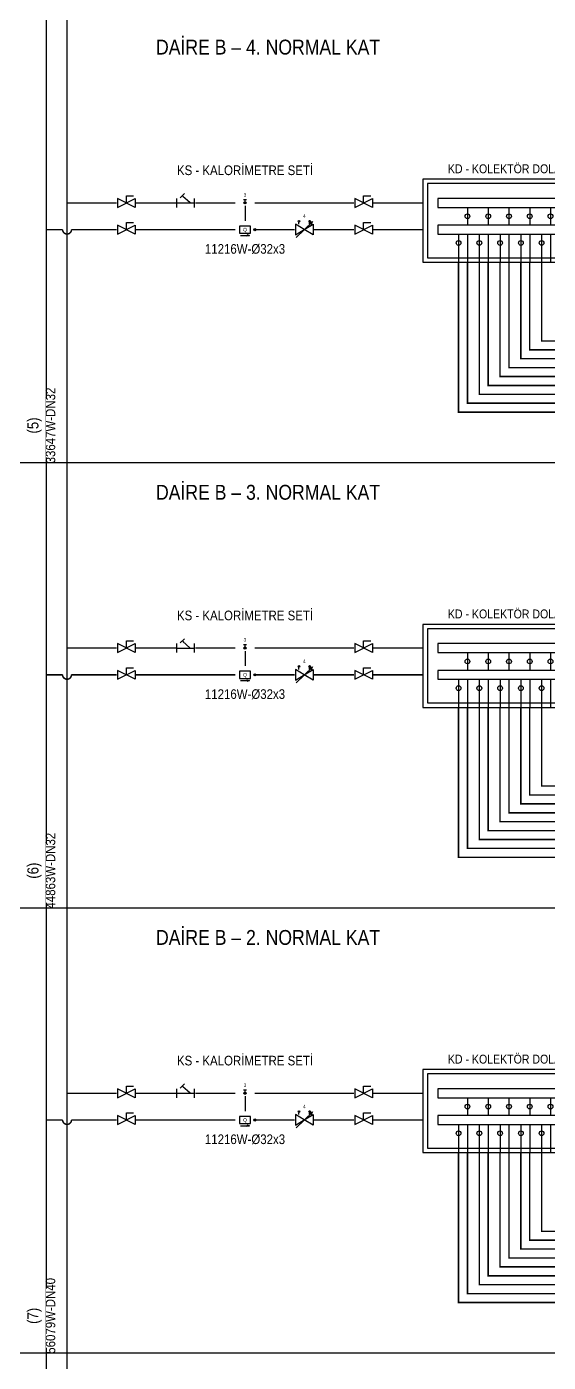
# Model space of a CAD drawing. Header units: centimetres. Extents: x -797 to 10101, y -12981 to 1521.
# Drawn here: x 4873 to 5225, y -3306 to -2406 of the extents above; entities that cross this region are included whole.
import ezdxf
from ezdxf.enums import TextEntityAlignment as Align

# ---------------------------------------------------------------- set-up
doc = ezdxf.new("R2010")
doc.units = ezdxf.units.CM
doc.linetypes.add('DASHED', pattern=[1.524, 1.27, -0.254])
for name, color, linetype in [('MTY-VANA', 1, 'Continuous'), ('ROTAS-CIHAZ', 135, 'Continuous'), ('ROTAS-ISITMA-CAP', 41, 'Continuous'), ('ROTAS-ISITMA-DONUS', 30, 'DASHED'), ('ROTAS-ISITMA-GIDIS', 10, 'Continuous'), ('ROTAS-ISITMA-KOLEKTOR', 6, 'Continuous'), ('ROTAS-ISITMA-SEMBOL', 1, 'Continuous'), ('ROTAS-ISITMA-SINYAL', 3, 'DASHED'), ('ROTAS-KAT-BANDI', 8, 'Continuous'), ('ROTAS-KRITIK', 1, 'Continuous'), ('ROTAS-MASKE', 7, 'Continuous'), ('ROTAS-YAZI', 7, 'Continuous')]:
    doc.layers.add(name, color=color, linetype=linetype)
doc.styles.add('CAP', font='wturkce.SHX', dxfattribs={"width": 0.65})
doc.styles.add('ROTAS', font='arial.ttf')

# ---------------------------------------------------------------- blocks, each defined once
blk = doc.blocks.new('ROTAS-KOLEKTOR-SEMA-8')
for p, q in [((30, 37), (30, 25)), ((44, 37), (44, 25)), ((58, 37), (58, 25)), ((72, 37), (72, 25)), ((86, 37), (86, 25)), ((100, 37), (100, 25)), ((114, 37), (114, 25)), ((128, 37), (128, 25)), ((24, 19), (24, 0)), ((30, 19), (30, 0)), ((38, 19), (38, 0)), ((44, 19), (44, 0)), ((52, 19), (52, 0)), ((58, 19), (58, 0)), ((66, 19), (66, 0)), ((72, 19), (72, 0)), ((80, 19), (80, 0)), ((86, 19), (86, 0)), ((94, 19), (94, 0)), ((100, 19), (100, 0)), ((108, 19), (108, 0)), ((114, 19), (114, 0)), ((122, 19), (122, 0)), ((128, 19), (128, 0))]:
    blk.add_line(p, q)
for points in [[(0, 0), (146, 0), (146, 56), (0, 56)], [(3, 3), (143, 3), (143, 53), (3, 53)], [(10, 37), (140, 37), (140, 43), (10, 43)], [(10, 19), (140, 19), (140, 25), (10, 25)]]:
    blk.add_lwpolyline(points, close=True)
for centre in [(30, 31), (44, 31), (58, 31), (72, 31), (86, 31), (100, 31), (114, 31), (128, 31), (24, 13), (38, 13), (52, 13), (66, 13), (80, 13), (94, 13), (108, 13), (122, 13)]:
    blk.add_circle(centre, 1.6)
blk = doc.blocks.new('MTY-KURESEL VANA')
at = {"layer": 'MTY-VANA'}
for p, q in [((0, 0), (0, 8)), ((0, 8), (8, 8))]:
    blk.add_line(p, q, dxfattribs=at)
blk.add_lwpolyline([(-10, 5), (-10, -5), (10, 5), (10, -5), (-10, 5)], dxfattribs=at)
at = {"layer": 'MTY-VANA', "style": 'CAP', "width": 0.65}
blk.add_attdef('CAP', text='', height=5, rotation=26.5651, dxfattribs=at).set_placement((0, 0), align=Align.CENTER)
blk = doc.blocks.new('MTY-PISLIK TUTUCU')
at = {"layer": 'MTY-VANA'}
for p, q in [((-10, -5), (-10, 5)), ((-10, 0), (10, 0)), ((10, -5), (10, 5))]:
    blk.add_line(p, q, dxfattribs=at)
at = {"layer": 'MTY-VANA', "color": 1, "ltscale": 75}
for p, q in [((-6.1, 5.8), (-1.4, 10.5)), ((5.1, 0), (-3.7, 8.1))]:
    blk.add_line(p, q, dxfattribs=at)
at = {"layer": 'MTY-VANA', "style": 'CAP', "width": 0.65}
blk.add_attdef('CAP', text='', height=5, dxfattribs=at).set_placement((0, 0), align=Align.CENTER)
blk = doc.blocks.new('ROTAS-KALORIMETRE-SENSOR')
blk.add_hatch(color=7).paths.add_polyline_path([(1.2, 0), (1.2, 0.3), (1, 0.6), (0.8, 0.8), (0.6, 1), (0.3, 1.2), (0, 1.2), (-0.3, 1.2), (-0.6, 1), (-0.8, 0.8), (-1, 0.6), (-1.2, 0.3), (-1.2, 0), (-1.2, -0.3), (-1, -0.6), (-0.8, -0.8), (-0.6, -1), (-0.3, -1.2), (0, -1.2), (0.3, -1.2), (0.6, -1), (0.8, -0.8), (1, -0.6), (1.2, -0.3)])
for p, q in [((-1.6, 4), (1.6, 4)), ((0, 1.2), (0, 4))]:
    blk.add_line(p, q)
blk.add_circle((0, 0), 1.2)
at = {"style": 'ROTAS'}
blk.add_attdef('NO', text='', height=6, dxfattribs=at).set_placement((0, 6), align=Align.BOTTOM_CENTER)
blk = doc.blocks.new('ROTAS-KALORIMETRE-KM')
blk.add_hatch(color=7).paths.add_polyline_path([(12.2, 0), (12.2, 0.3), (12, 0.6), (11.8, 0.8), (11.6, 1), (11.3, 1.2), (11, 1.2), (10.7, 1.2), (10.4, 1), (10.2, 0.8), (10, 0.6), (9.8, 0.3), (9.8, 0), (9.8, -0.3), (10, -0.6), (10.2, -0.8), (10.4, -1), (10.7, -1.2), (11, -1.2), (11.3, -1.2), (11.6, -1), (11.8, -0.8), (12, -0.6), (12.2, -0.3)])
blk.add_line((-5, -6.5), (5, -6.5))
blk.add_lwpolyline([(-6, -4), (6, -4), (6, 4), (-6, 4)], close=True)
blk.add_lwpolyline([(2, -5.5), (5, -6.5), (2, -7.5)])
blk.add_circle((11, 0), 1.2)
at = {"style": 'ROTAS'}
blk.add_text('Q', height=4, dxfattribs=at).set_placement((0, 0), align=Align.MIDDLE_CENTER)
blk.add_attdef('NO', text='', height=6, dxfattribs=at).set_placement((0, 7), align=Align.BOTTOM_CENTER)
blk = doc.blocks.new('ROTAS-BALANS-VANASI')
for p, q in [((-9, -9), (9, 9)), ((-6, 6), (-6, 8.4)), ((6, 6), (6, 8.4))]:
    blk.add_line(p, q)
for points in [[(-10, 6), (-10, -6), (0, 0)], [(10, 6), (10, -6), (0, 0)]]:
    blk.add_lwpolyline(points, close=True)
blk.add_lwpolyline([(5.6, 7.3), (9, 9), (7.3, 5.6)])
for centre in [(-6, 9.4), (6, 9.4)]:
    blk.add_circle(centre, 1)
at = {"style": 'ROTAS'}
blk.add_attdef('NO', text='', height=6, dxfattribs=at).set_placement((0, 12), align=Align.BOTTOM_CENTER)

msp = doc.modelspace()

# ---------------------------------------------------------------- linework, layer by layer
at = {"layer": 'ROTAS-ISITMA-DONUS', "ltscale": 12, "const_width": 1}
for points in [[(4886, -4130), (4886, -3973, -1), (4886, -3967), (4886, -1898)], [(4886, -2543), (4897, -2543, 1), (4903, -2543), (5140, -2543)], [(4886, -2843), (4897, -2843, 1), (4903, -2843), (5140, -2843)], [(4886, -3143), (4897, -3143, 1), (4903, -3143), (5140, -3143)]]:
    msp.add_lwpolyline(points, format="xyb", dxfattribs=at)
for points in [[(5164, -2565), (5164, -2666), (6656, -2666), (6656, -2567.5)], [(5178, -2565), (5178, -2654), (6471, -2654), (6471, -2567.5)], [(5192, -2565), (5192, -2642), (6286, -2642), (6286, -2567.5)], [(5206, -2565), (5206, -2630), (6101, -2630), (6101, -2567.5)], [(5220, -2565), (5220, -2618), (5916, -2618), (5916, -2567.5)], [(5164, -2865), (5164, -2966), (6656, -2966), (6656, -2867.5)], [(5178, -2865), (5178, -2954), (6471, -2954), (6471, -2867.5)], [(5192, -2865), (5192, -2942), (6286, -2942), (6286, -2867.5)], [(5206, -2865), (5206, -2930), (6101, -2930), (6101, -2867.5)], [(5220, -2865), (5220, -2918), (5916, -2918), (5916, -2867.5)], [(5164, -3165), (5164, -3266), (6656, -3266), (6656, -3167.5)], [(5178, -3165), (5178, -3254), (6471, -3254), (6471, -3167.5)], [(5192, -3165), (5192, -3242), (6286, -3242), (6286, -3167.5)], [(5206, -3165), (5206, -3230), (6101, -3230), (6101, -3167.5)], [(5220, -3165), (5220, -3218), (5916, -3218), (5916, -3167.5)]]:
    msp.add_lwpolyline(points, dxfattribs=at)
at = {"layer": 'ROTAS-ISITMA-GIDIS', "const_width": 1}
for points in [[(4900, -3970), (4900, -1880)], [(4900, -2525), (5140, -2525)], [(5170, -2565), (5170, -2660), (6651, -2660), (6651, -2532.5)], [(5184, -2565), (5184, -2648), (6466, -2648), (6466, -2532.5)], [(5198, -2565), (5198, -2636), (6281, -2636), (6281, -2532.5)], [(5212, -2565), (5212, -2624), (6096, -2624), (6096, -2532.5)], [(4900, -2825), (5140, -2825)], [(5170, -2865), (5170, -2960), (6651, -2960), (6651, -2832.5)], [(5184, -2865), (5184, -2948), (6466, -2948), (6466, -2832.5)], [(5198, -2865), (5198, -2936), (6281, -2936), (6281, -2832.5)], [(5212, -2865), (5212, -2924), (6096, -2924), (6096, -2832.5)], [(4900, -3125), (5140, -3125)], [(5170, -3165), (5170, -3260), (6651, -3260), (6651, -3132.5)], [(5184, -3165), (5184, -3248), (6466, -3248), (6466, -3132.5)], [(5198, -3165), (5198, -3236), (6281, -3236), (6281, -3132.5)], [(5212, -3165), (5212, -3224), (6096, -3224), (6096, -3132.5)]]:
    msp.add_lwpolyline(points, dxfattribs=at)
at = {"layer": 'ROTAS-KAT-BANDI'}
for points in [[(2000, -2700), (7400, -2700)], [(2000, -3000), (7400, -3000)], [(2000, -3300), (7400, -3300)]]:
    msp.add_lwpolyline(points, dxfattribs=at)

# ---------------------------------------------------------------- block references
at = {"layer": 'ROTAS-ISITMA-KOLEKTOR'}
for p in [(5140, -2565), (5140, -2865), (5140, -3165)]:
    msp.add_blockref('ROTAS-KOLEKTOR-SEMA-8', p, dxfattribs=at)

# ---------------------------------------------------------------- wipeouts: each hides what was drawn before it
for points in [[(4957.5, -2430.5), (5079.8, -2430.5), (5079.8, -2415.5), (4957.5, -2415.5)], [(4981.94, -2507.88), (5054.81, -2507.88), (5054.81, -2498.12), (4981.94, -2498.12)], [(4957.5, -2730.5), (5079.8, -2730.5), (5079.8, -2715.5), (4957.5, -2715.5)], [(4981.94, -2807.88), (5054.81, -2807.88), (5054.81, -2798.12), (4981.94, -2798.12)], [(4957.5, -3030.5), (5079.8, -3030.5), (5079.8, -3015.5), (4957.5, -3015.5)], [(4981.94, -3107.88), (5054.81, -3107.88), (5054.81, -3098.12), (4981.94, -3098.12)]]:
    msp.add_wipeout(points).dxf.layer = 'ROTAS-MASKE'

# ---------------------------------------------------------------- next in the draw order: texts
at = {"layer": 'ROTAS-CIHAZ', "style": 'ROTAS', "width": 0.85}
for p in [(5020, -2503), (5020, -2803), (5020, -3103)]:
    msp.add_text('KS - KALORİMETRE SETİ', height=6.5, dxfattribs=at).set_placement(p, align=Align.MIDDLE_CENTER)
at = {"layer": 'ROTAS-YAZI', "style": 'ROTAS', "width": 0.85}
for s, p in [('DAİRE B – 4. NORMAL KAT', (4960, -2428)), ('DAİRE B – 3. NORMAL KAT', (4960, -2728)), ('DAİRE B – 2. NORMAL KAT', (4960, -3028))]:
    msp.add_text(s, height=10, dxfattribs=at).set_placement(p, align=Align.BOTTOM_LEFT)

# ---------------------------------------------------------------- next in the draw order: wipeouts: each hides what was drawn before it
for points in [[(5165.63, -2506.5), (5257.37, -2506.5), (5257.37, -2497.5), (5165.63, -2497.5)], [(4933.5, -2529), (4946.5, -2529), (4946.5, -2521), (4933.5, -2521)], [(4973.5, -2529), (4986.5, -2529), (4986.5, -2521), (4973.5, -2521)], [(5013.5, -2529), (5026.5, -2529), (5026.5, -2521), (5013.5, -2521)], [(5093.5, -2529), (5106.5, -2529), (5106.5, -2521), (5093.5, -2521)], [(4933.5, -2547), (4946.5, -2547), (4946.5, -2539), (4933.5, -2539)], [(5013.5, -2547), (5026.5, -2547), (5026.5, -2539), (5013.5, -2539)], [(5053.5, -2547), (5066.5, -2547), (5066.5, -2539), (5053.5, -2539)], [(5093.5, -2547), (5106.5, -2547), (5106.5, -2539), (5093.5, -2539)], [(4895.62, -2696.48), (4895.62, -2656.77), (4885.88, -2656.77), (4885.88, -2696.48)], [(5165.63, -2806.5), (5257.37, -2806.5), (5257.37, -2797.5), (5165.63, -2797.5)], [(4933.5, -2829), (4946.5, -2829), (4946.5, -2821), (4933.5, -2821)], [(4973.5, -2829), (4986.5, -2829), (4986.5, -2821), (4973.5, -2821)], [(5013.5, -2829), (5026.5, -2829), (5026.5, -2821), (5013.5, -2821)], [(5093.5, -2829), (5106.5, -2829), (5106.5, -2821), (5093.5, -2821)], [(4933.5, -2847), (4946.5, -2847), (4946.5, -2839), (4933.5, -2839)], [(5013.5, -2847), (5026.5, -2847), (5026.5, -2839), (5013.5, -2839)], [(5053.5, -2847), (5066.5, -2847), (5066.5, -2839), (5053.5, -2839)], [(5093.5, -2847), (5106.5, -2847), (5106.5, -2839), (5093.5, -2839)], [(4895.62, -2996.48), (4895.62, -2956.77), (4885.88, -2956.77), (4885.88, -2996.48)], [(5165.63, -3106.5), (5257.37, -3106.5), (5257.37, -3097.5), (5165.63, -3097.5)], [(4933.5, -3129), (4946.5, -3129), (4946.5, -3121), (4933.5, -3121)], [(4973.5, -3129), (4986.5, -3129), (4986.5, -3121), (4973.5, -3121)], [(5013.5, -3129), (5026.5, -3129), (5026.5, -3121), (5013.5, -3121)], [(5093.5, -3129), (5106.5, -3129), (5106.5, -3121), (5093.5, -3121)], [(4933.5, -3147), (4946.5, -3147), (4946.5, -3139), (4933.5, -3139)], [(5013.5, -3147), (5026.5, -3147), (5026.5, -3139), (5013.5, -3139)], [(5053.5, -3147), (5066.5, -3147), (5066.5, -3139), (5053.5, -3139)], [(5093.5, -3147), (5106.5, -3147), (5106.5, -3139), (5093.5, -3139)], [(4895.62, -3296.48), (4895.62, -3256.77), (4885.88, -3256.77), (4885.88, -3296.48)]]:
    msp.add_wipeout(points).dxf.layer = 'ROTAS-MASKE'

# ---------------------------------------------------------------- next in the draw order: linework, layer by layer
at = {"layer": 'ROTAS-ISITMA-SINYAL', "ltscale": 0.3}
for points in [[(5020, -2527), (5020, -2537)], [(5020, -2827), (5020, -2837)], [(5020, -3127), (5020, -3137)]]:
    msp.add_lwpolyline(points, dxfattribs=at)

# ---------------------------------------------------------------- next in the draw order: block references
at = {"layer": 'ROTAS-ISITMA-SEMBOL', "xscale": 0.6, "yscale": 0.6}
for name, p in [('MTY-PISLIK TUTUCU', (4980, -2525)), ('MTY-KURESEL VANA', (4940, -2525)), ('MTY-KURESEL VANA', (5100, -2525)), ('MTY-KURESEL VANA', (4940, -2543)), ('ROTAS-KALORIMETRE-KM', (5020, -2543)), ('MTY-KURESEL VANA', (5100, -2543)), ('MTY-KURESEL VANA', (4940, -2825)), ('MTY-PISLIK TUTUCU', (4980, -2825)), ('MTY-KURESEL VANA', (5100, -2825)), ('MTY-KURESEL VANA', (4940, -2843)), ('ROTAS-KALORIMETRE-KM', (5020, -2843)), ('MTY-KURESEL VANA', (5100, -2843)), ('MTY-KURESEL VANA', (4940, -3125)), ('MTY-PISLIK TUTUCU', (4980, -3125)), ('MTY-KURESEL VANA', (5100, -3125)), ('MTY-KURESEL VANA', (4940, -3143)), ('ROTAS-KALORIMETRE-KM', (5020, -3143)), ('MTY-KURESEL VANA', (5100, -3143))]:
    msp.add_blockref(name, p, dxfattribs=at)
at = {"layer": 'ROTAS-ISITMA-SEMBOL'}
ref = msp.add_blockref('ROTAS-KALORIMETRE-SENSOR', (5020, -2525), dxfattribs=dict(at, xscale=0.6, yscale=0.6))
ref.add_attrib('NO', '3', dxfattribs={"layer": '0', "height": 2.4, "style": 'ROTAS'}).set_placement((5020, -2521.4), align=Align.BOTTOM_CENTER)
ref = msp.add_blockref('ROTAS-BALANS-VANASI', (5060, -2543), dxfattribs=dict(at, xscale=0.6, yscale=0.6))
ref.add_attrib('NO', '4', dxfattribs={"layer": '0', "height": 2.4, "style": 'ROTAS'}).set_placement((5060, -2535.8), align=Align.BOTTOM_CENTER)
ref = msp.add_blockref('ROTAS-KALORIMETRE-SENSOR', (5020, -2825), dxfattribs=dict(at, xscale=0.6, yscale=0.6))
ref.add_attrib('NO', '3', dxfattribs={"layer": '0', "height": 2.4, "style": 'ROTAS'}).set_placement((5020, -2821.4), align=Align.BOTTOM_CENTER)
ref = msp.add_blockref('ROTAS-BALANS-VANASI', (5060, -2843), dxfattribs=dict(at, xscale=0.6, yscale=0.6))
ref.add_attrib('NO', '4', dxfattribs={"layer": '0', "height": 2.4, "style": 'ROTAS'}).set_placement((5060, -2835.8), align=Align.BOTTOM_CENTER)
ref = msp.add_blockref('ROTAS-KALORIMETRE-SENSOR', (5020, -3125), dxfattribs=dict(at, xscale=0.6, yscale=0.6))
ref.add_attrib('NO', '3', dxfattribs={"layer": '0', "height": 2.4, "style": 'ROTAS'}).set_placement((5020, -3121.4), align=Align.BOTTOM_CENTER)
ref = msp.add_blockref('ROTAS-BALANS-VANASI', (5060, -3143), dxfattribs=dict(at, xscale=0.6, yscale=0.6))
ref.add_attrib('NO', '4', dxfattribs={"layer": '0', "height": 2.4, "style": 'ROTAS'}).set_placement((5060, -3135.8), align=Align.BOTTOM_CENTER)

# ---------------------------------------------------------------- next in the draw order: texts
at = {"layer": 'ROTAS-ISITMA-CAP', "style": 'ROTAS', "width": 0.85}
for s, p in [('33647W-DN32', (4894, -2675)), ('44863W-DN32', (4894, -2975)), ('56079W-DN40', (4894, -3275))]:
    msp.add_text(s, height=6.5, rotation=90, dxfattribs=at).set_placement(p, align=Align.BOTTOM_CENTER)
at = {"layer": 'ROTAS-ISITMA-KOLEKTOR', "style": 'ROTAS', "width": 0.85}
for p in [(5213, -2502), (5213, -2802), (5213, -3102)]:
    msp.add_text('KD - KOLEKTÖR DOLABI (8 AĞIZ)', height=6, dxfattribs=at).set_placement(p, align=Align.MIDDLE_CENTER)

# ---------------------------------------------------------------- next in the draw order: wipeouts: each hides what was drawn before it
for points in [[(4996.86, -2560.88), (5039.89, -2560.88), (5039.89, -2551.12), (4996.86, -2551.12)], [(4884.88, -2684.49), (4884.88, -2669.26), (4873.62, -2669.26), (4873.62, -2684.49)], [(4996.86, -2860.88), (5039.89, -2860.88), (5039.89, -2851.12), (4996.86, -2851.12)], [(4884.88, -2984.49), (4884.88, -2969.26), (4873.62, -2969.26), (4873.62, -2984.49)], [(4996.86, -3160.88), (5039.89, -3160.88), (5039.89, -3151.12), (4996.86, -3151.12)], [(4884.88, -3284.49), (4884.88, -3269.26), (4873.62, -3269.26), (4873.62, -3284.49)]]:
    msp.add_wipeout(points).dxf.layer = 'ROTAS-MASKE'

# ---------------------------------------------------------------- next in the draw order: texts
at = {"layer": 'ROTAS-ISITMA-CAP', "style": 'ROTAS', "width": 0.85}
for p in [(5020, -2556), (5020, -2856), (5020, -3156)]:
    msp.add_text('11216W-Ø32x3', height=6.5, dxfattribs=at).set_placement(p, align=Align.MIDDLE_CENTER)
at = {"layer": 'ROTAS-KRITIK', "style": 'ROTAS', "width": 0.85}
for s, p in [('(5)', (4883, -2675)), ('(6)', (4883, -2975)), ('(7)', (4883, -3275))]:
    msp.add_text(s, height=7.5, rotation=90, dxfattribs=at).set_placement(p, align=Align.BOTTOM_CENTER)

doc.saveas('drawing.dxf')
